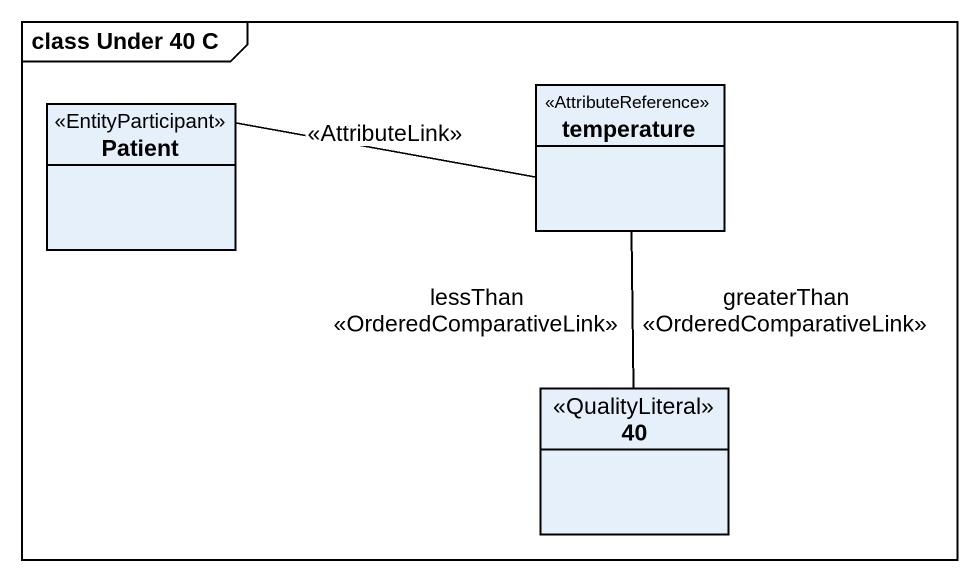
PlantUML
@startuml
mainframe class Under 40 C
hide circle
hide empty members
class temperature <<AttributeReference>>
class Patient <<EntityParticipant>>
class "40" as c40 <<QualityLiteral>>
temperature -- c40 : greaterThan\n<<OrderedComparativeLink>>
temperature -- c40 : lessThan\n<<OrderedComparativeLink>>
Patient -right- temperature : <<AttributeLink>>
@enduml
